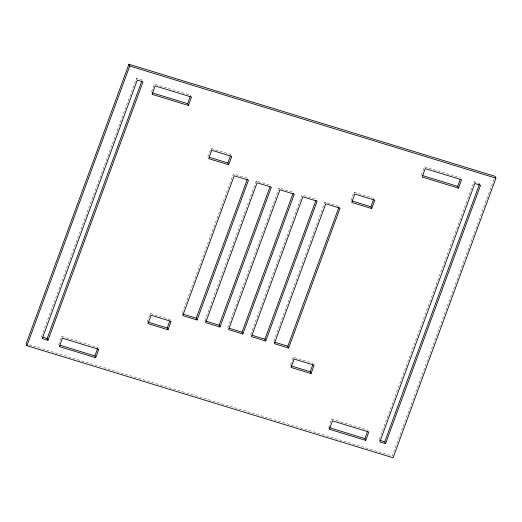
<?xml version="1.0" encoding="UTF-8"?>
<svg xmlns="http://www.w3.org/2000/svg" width="522" height="522" viewBox="0 0 522 522"><rect width="100%" height="100%" fill="white"/><g stroke="black" fill="none" stroke-linecap="round" stroke-linejoin="round"><path stroke-width="0.39" stroke-dasharray="2.61 1.96" d="M41.447 336.755L136.451 78.352L142.173 80.101M58.549 344.788L61.629 336.396L97.96 347.522M151.569 91.774L154.368 84.146L190.7 95.265M147.191 321.833L150.271 313.441L170.296 319.568M207.847 156.835L210.934 148.444L230.959 154.571M182.243 313.043L233.373 173.976L247.676 178.354M204.852 320.815L256.256 180.984L270.559 185.362M227.736 327.823L279.146 187.992L293.449 192.37M250.619 334.824L302.029 194.993L316.332 199.378M273.789 341.068L324.912 202.001L339.215 206.379M290.506 364.852L293.305 357.224L313.33 363.358M350.882 200.618L353.968 192.227L373.993 198.36M328.592 427.453L331.679 419.068L368.01 430.187M421.332 175.203L424.419 166.812L460.75 177.937M379.292 439.322L474.009 181.682L479.731 183.437M493.956 179.366L392.263 455.967L28.436 344.592M474.009 181.682L474.557 182.889M353.968 192.227L354.516 193.434M324.912 202.001L325.46 203.208M279.146 187.992L279.688 189.199M256.256 180.984L256.804 182.191M210.934 148.444L211.756 150.251M331.679 419.068L332.227 420.275M293.305 357.224L293.853 358.431M136.451 78.352L136.999 79.559M150.271 313.441L150.819 314.649M61.629 336.396L62.177 337.603"/><path stroke-width="0.78" d="M128.914 64.219L26.1 343.881L26.916 345.688L393.086 457.781L495.9 178.119L495.084 176.312L128.914 64.219L129.737 66.033L26.916 345.688M47.991 340.318L142.989 81.908L137.266 80.16L42.269 338.563L47.991 340.318L47.169 338.504L141.893 80.864M95.696 357.72L98.782 349.329L62.451 338.21L59.364 346.601L95.696 357.72L94.88 355.913L97.679 348.285M188.435 105.47L191.522 97.079L155.191 85.954L152.104 94.345L188.435 105.47L187.62 103.656L190.419 96.028M168.032 329.773L171.118 321.382L151.093 315.249L148.007 323.64L168.032 329.773L167.216 327.96L169.735 321.095M228.695 164.776L231.775 156.385L211.756 150.251L208.669 158.642L228.695 164.776L227.873 162.962L230.398 156.098M197.088 319.999L248.492 180.168L234.189 175.79L182.785 315.621L197.088 319.999L196.265 318.185L247.395 179.124M219.971 327.007L271.381 187.176L257.078 182.798L205.668 322.622L219.971 327.007L219.155 325.193L269.998 186.889M242.854 334.008L294.264 194.177L279.962 189.799L228.551 329.63L242.854 334.008L242.038 332.201L293.168 193.133M265.744 341.016L317.148 201.185L302.845 196.807L251.441 336.638L265.744 341.016L264.922 339.202L316.051 200.141M288.627 348.024L340.037 208.193L325.735 203.815L274.324 343.646L288.627 348.024L287.811 346.21L338.935 207.143M311.066 373.556L314.153 365.165L294.127 359.038L291.041 367.429L311.066 373.556L310.244 371.749L312.769 364.885M371.729 208.559L374.809 200.167L354.784 194.04L351.704 202.432L371.729 208.559L370.907 206.751L373.432 199.88M365.739 440.385L368.826 432.001L332.494 420.876L329.415 429.267L365.739 440.385L364.924 438.578L367.449 431.714M458.486 188.135L461.565 179.744L425.234 168.626L422.154 177.017L458.486 188.135L457.663 186.328L460.189 179.464M385.549 443.648L480.553 185.245L474.831 183.496L379.827 441.899L385.549 443.648L384.734 441.84L479.45 184.201M129.737 66.033L495.9 178.119M152.059 92.772L187.62 103.656M422.879 175.679L457.663 186.328M209.394 157.305L227.873 162.962M352.422 201.087L370.907 206.751M182.72 314.042L196.265 318.185M205.603 321.043L219.155 325.193M229.243 328.279L242.038 332.201M252.126 335.287L264.922 339.202M274.259 342.06L287.811 346.21M147.961 322.067L167.216 327.96M290.995 365.85L310.244 371.749M42.882 337.192L47.169 338.504M379.722 440.307L384.734 441.84M60.095 345.264L94.88 355.913M329.369 427.694L364.924 438.578"/></g></svg>
